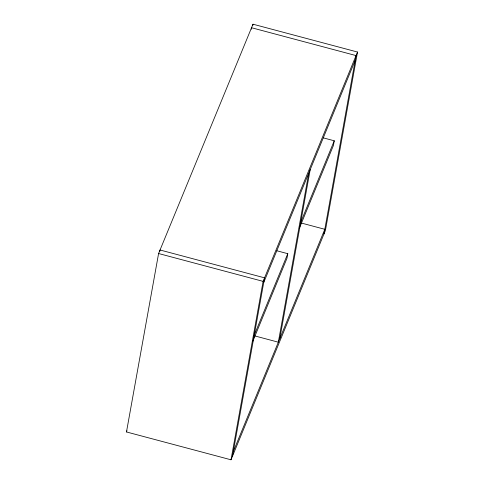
<?xml version="1.0" encoding="UTF-8"?>
<svg xmlns="http://www.w3.org/2000/svg" width="484" height="484" viewBox="0 0 484 484"><rect width="100%" height="100%" fill="white"/><g stroke="black" fill="none" stroke-linecap="round" stroke-linejoin="round"><path stroke-width="0.73" d="M126.481 431.958L158.589 253.525L252.993 24.2L357.519 52.042L325.411 230.475L231.007 459.8L126.481 431.958L126.965 430.778M159.774 251.48L160.041 249.992L264.567 277.834L232.459 456.267M251.269 29.221L251.541 27.733L356.061 55.581L323.959 234.008M252.727 25.688L252.993 24.2M231.007 459.8L263.108 281.373L357.519 52.042M276.884 250.785L287.78 253.689L286.933 258.402L252.811 341.293M308.738 173.193L278.33 342.188L255.032 335.981M279.788 338.655L310.196 169.654M323.36 137.886L334.256 140.79L333.409 145.509L299.287 228.4M263.719 282.553L355.214 60.294M253.943 335.878L287.78 253.689M300.419 222.985L334.256 140.79M233.312 451.548L324.806 229.295L301.58 223.106M158.589 253.525L263.108 281.373"/></g></svg>
